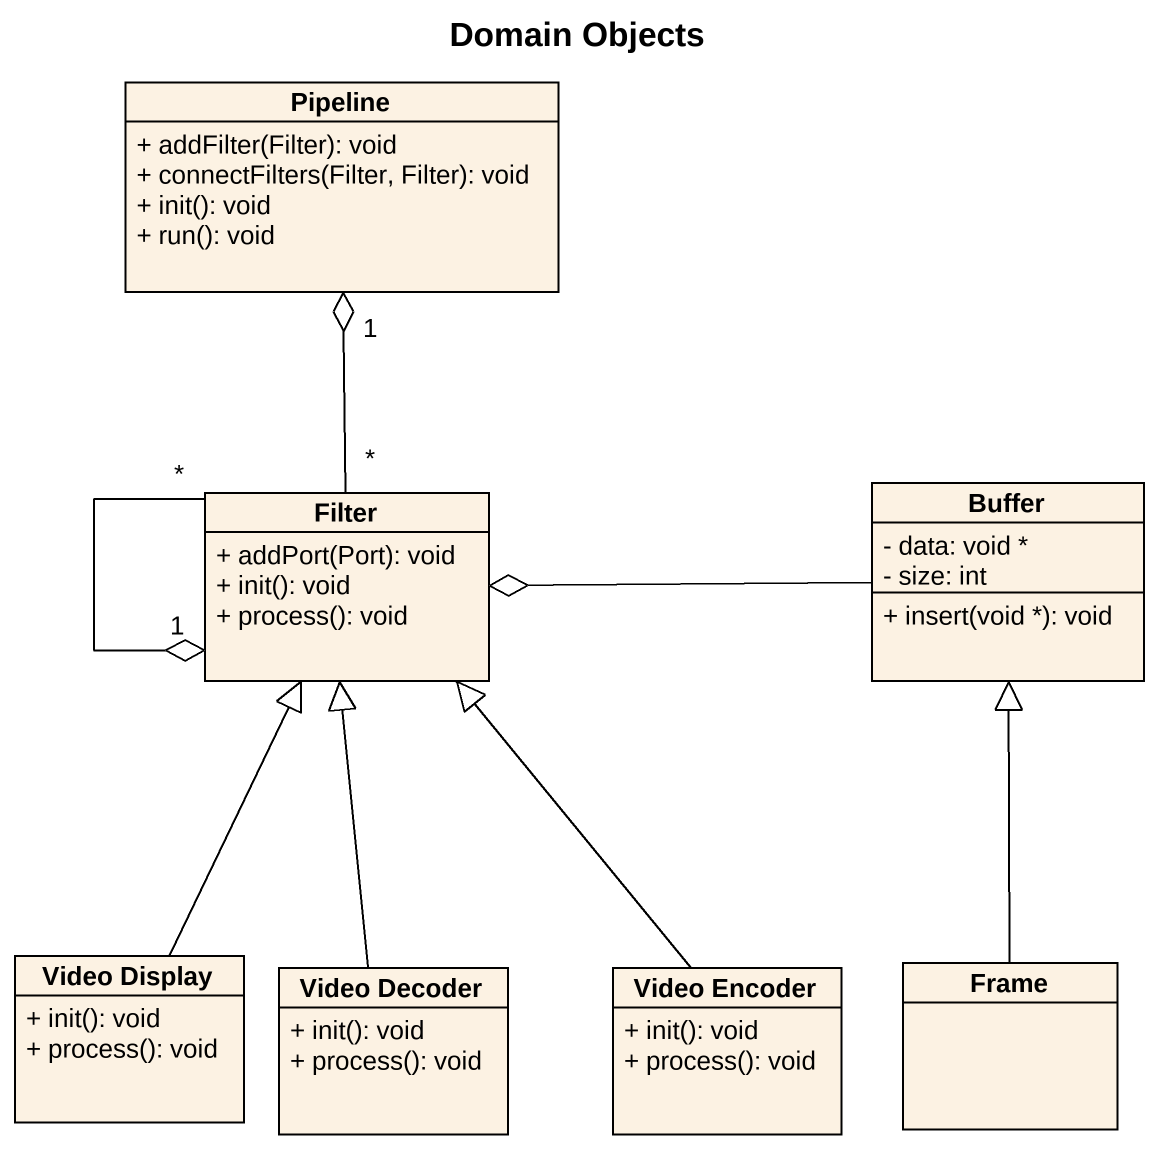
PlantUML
@startuml
title Domain Objects
hide circle
hide empty members
skinparam classAttributeIconSize 0
class Pipeline {
  + addFilter(Filter): void
  + connectFilters(Filter, Filter): void
  + init(): void
  + run(): void
}
class Filter {
  + addPort(Port): void
  + init(): void
  + process(): void
}
class Buffer {
  - data: void *
  - size: int
  + insert(void *): void
}
class "Video Display" as Video_Display {
  + init(): void
  + process(): void
}
class "Video Decoder" as Video_Decoder {
  + init(): void
  + process(): void
}
class "Video Encoder" as Video_Encoder {
  + init(): void
  + process(): void
}
class "Frame" as Frame_
Filter "*" -up-o "1" Pipeline
Filter "*" --o "1" Filter
Buffer -left-o Filter
Video_Display -up-|> Filter
Video_Decoder -up-|> Filter
Video_Encoder -up-|> Filter
Frame_ -up-|> Buffer
@enduml
